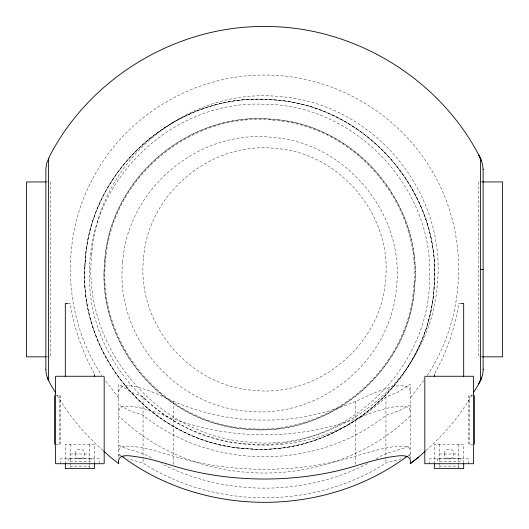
<?xml version="1.0" encoding="UTF-8"?>
<svg xmlns="http://www.w3.org/2000/svg" width="529" height="529" viewBox="0 0 529 529"><rect width="100%" height="100%" fill="white"/><g stroke="black" fill="none" stroke-linecap="round" stroke-linejoin="round"><path stroke-width="0.4" stroke-dasharray="2.65 1.98" d="M118.754 391.751C118.807 385.502 126.729 385.125 131.304 385.932C140.793 387.307 149.773 390.918 158.588 394.548C191.386 410.973 227.688 420.522 264.5 420.066C301.312 420.522 337.614 410.973 370.412 394.548C379.227 390.918 388.207 387.307 397.696 385.932C402.271 385.125 410.193 385.502 410.246 391.751M118.754 411.007C118.88 406.695 124.282 406.067 127.601 406.14C139.193 406.57 150.296 410.517 161.186 414.187C193.852 427.736 229.11 434.904 264.5 434.693C299.89 434.904 335.148 427.736 367.814 414.187C378.704 410.517 389.807 406.57 401.399 406.14C404.718 406.067 410.12 406.695 410.246 411.007M118.754 449.974C120.771 444.122 129.446 446.575 134.161 446.575C149.687 448.539 164.559 453.598 179.51 458.002C207.123 465.732 235.841 469.283 264.5 469.302C293.159 469.283 321.877 465.732 349.49 458.002C364.441 453.598 379.313 448.539 394.839 446.575C399.554 446.575 408.229 444.122 410.246 449.974M89.209 467.471L89.606 466.142L70.172 466.142L70.569 467.471M458.431 467.471L458.828 466.142L439.394 466.142L439.791 467.471M427.3 375.306C465.765 317.4 468.965 238.85 435.883 177.784C403.131 115.553 334.824 74.609 264.5 75.058C194.176 74.609 125.869 115.553 93.117 177.784C60.035 238.85 63.235 317.4 101.7 375.306M471.967 395.176C459.734 415.92 444.029 434.679 425.911 450.536M423.709 380.543L410.246 397.894M410.246 416.039C331.901 492.036 197.099 492.036 118.754 416.039M410.246 458.868L410.246 384.193L398.112 391.943L385.952 396.948C321.057 461.202 207.943 461.202 143.048 396.948L130.888 391.943L118.754 384.193L118.754 458.868M408.335 455.403L410.246 454.001M410.087 405.062L398.529 410.987L385.952 415.245C317.274 470.552 211.726 470.552 143.048 415.245L130.471 410.987L118.913 405.062M376.093 459.04C386.163 451.416 399.355 451.297 410.246 445.2M401.26 458.703L385.952 463.073C313.624 509.341 215.376 509.341 143.048 463.073L127.74 458.703M367.503 463.635C303.983 496.321 225.017 496.321 161.497 463.635M408.758 455.608L410.246 454.92M46.691 181.943L49.124 181.943M479.876 181.943L482.309 181.943M67.772 303.395L70.231 303.395C74.034 328.092 82.26 352.003 94.466 373.811L94.466 374.274M461.228 303.395L458.769 303.395C454.966 328.092 446.74 352.003 434.534 373.811L434.534 375.041M46.691 356.837L49.124 356.837M479.876 356.837L482.309 356.837M55.439 395.699L60.458 395.699L60.458 444.281L55.439 444.281M473.561 395.699L468.542 395.699L468.542 444.281L473.561 444.281M70.172 454.001L89.606 454.001M439.394 454.001L458.828 454.001M118.754 445.2C129.645 451.297 142.837 451.416 152.907 459.04M118.754 454.92L120.242 455.608M118.754 454.001L121.048 455.687M103.089 450.536C84.971 434.679 69.266 415.92 57.033 395.176M118.754 397.92L105.291 380.543M478.262 181.943L478.262 356.837M469.514 395.699L469.514 444.281M468.542 463.715L468.542 458.855L429.68 458.855L429.68 463.715M463.682 462.908L463.682 444.281L434.534 444.281L434.534 462.908M458.828 444.281L458.828 467.762M439.394 444.281L439.394 467.762M385.952 396.948L385.952 458.114M385.952 458.941L385.952 463.073M355.29 401.379L355.29 466.016M173.71 401.379L173.71 465.209M143.048 396.948L143.048 458.114M143.048 458.941L143.048 463.073M99.32 463.715L99.32 458.855L60.458 458.855L60.458 463.715M94.466 462.908L94.466 444.281L65.318 444.281L65.318 462.908M89.606 444.281L89.606 467.762M70.172 444.281L70.172 467.762M59.486 395.699L59.486 444.281M50.738 181.943L50.738 356.837M89.652 270.24C85.202 361.009 164.757 444.413 255.639 444.234C346.402 448.685 429.806 369.136 429.627 278.254C434.084 187.484 354.529 104.081 263.647 104.259C172.877 99.809 89.48 179.357 89.652 270.24M84.924 266.451C78.689 360.057 158.032 446.846 251.844 448.969C345.457 455.198 432.246 375.854 434.362 282.043C440.597 188.436 361.247 101.641 267.436 99.525C173.829 93.296 87.04 172.639 84.924 266.451M75.039 453.763C74.45 459.972 84.719 460.508 84.739 454.239C85.328 448.023 75.058 447.488 75.039 453.763M444.261 453.763C443.672 459.972 453.942 460.508 453.961 454.239C454.55 448.023 444.281 447.488 444.261 453.763M85.195 261.769C76.507 355.21 153.436 443.996 247.162 448.698C340.61 457.38 429.389 380.45 434.091 286.725C442.78 193.283 365.843 104.497 272.118 99.796C178.676 91.114 89.897 168.043 85.195 261.769M104.577 263.158C96.853 346.217 165.24 425.131 248.551 429.31C331.61 437.033 410.53 368.647 414.71 285.336C422.426 202.276 354.046 123.356 270.736 119.184C187.669 111.46 108.756 179.84 104.577 263.158M85.453 258.529C75.402 352.149 149.998 441.563 243.929 448.433C337.542 458.484 426.963 383.895 433.826 289.958C443.877 196.345 369.288 106.931 275.358 100.06C181.738 90.009 92.324 164.598 85.453 258.529M91.729 253.801C81.764 346.66 155.744 435.347 248.914 442.158C341.767 452.123 430.454 378.142 437.271 284.972C447.236 192.12 373.256 103.433 280.086 96.622C187.233 86.65 98.546 160.631 91.729 253.801M104.808 260.275C95.67 343.176 162.456 423.233 245.674 429.079C328.575 438.217 408.626 371.437 414.471 288.212C423.61 205.318 356.83 125.261 273.612 119.415C190.711 110.277 110.654 177.056 104.808 260.275M105.608 260.347C96.523 342.818 162.958 422.466 245.747 428.278C328.218 437.371 407.859 370.935 413.671 288.146C422.764 205.669 356.328 126.028 273.539 120.215C191.068 111.123 111.427 177.559 105.608 260.347M122.721 261.895C114.449 334.89 173.968 406.252 247.288 411.165C320.283 419.437 391.645 359.918 396.558 286.599C404.837 213.604 345.311 142.241 271.992 137.328C198.997 129.05 127.641 188.575 122.721 261.895M143.538 258.476C136.224 322.968 188.813 386.011 253.589 390.349C318.074 397.663 381.118 345.073 385.462 280.304C392.776 215.812 340.187 152.769 275.411 148.424C210.926 141.111 147.882 193.7 143.538 258.476M91.411 458.517L68.115 458.517L68.115 461.182L91.411 461.182L91.411 458.517M460.885 458.517L437.589 458.517L437.589 461.182L460.885 461.182L460.885 458.517"/><path stroke-width="0.79" d="M473.23 393.06C477.482 385.687 483.361 378.242 483.116 369.255M483.116 169.518L482.428 163.521L478.725 154.885C437.794 77.089 352.4 25.908 264.5 26.483C176.6 25.908 91.206 77.089 50.275 154.885L46.572 163.501L45.884 169.234L45.884 369.54M478.725 383.895L481.582 377.732L480.418 380.622L480.418 158.125L478.725 154.885M418.598 457.162L410.246 463.629L418.598 457.162L425.296 451.085M406.424 456.805C324.422 517.593 204.082 517.481 122.192 456.527M405.776 456.917L407.27 456.276M45.884 181.943L26.45 181.943L26.45 356.837L45.884 356.837M482.309 181.943L502.55 181.943L502.55 356.837L482.309 356.837M480.418 269.387L483.109 269.387M67.772 303.395L65.318 303.395L65.318 376.264M461.228 303.395L463.682 303.395L463.682 376.264M104.18 376.264L55.598 376.264L55.598 463.715L104.18 463.715L104.18 377.091M424.82 376.264L473.402 376.264L473.402 463.715L424.82 463.715L424.82 377.091M121.73 456.276L123.224 456.917M103.704 451.085L110.402 457.162L118.754 463.695C116.301 451.131 134.359 457.049 140.661 457.287C151.876 459.384 162.846 462.571 173.71 466.016C203.083 474.943 233.838 478.99 264.5 479.016C295.559 478.976 326.724 474.857 356.427 465.652C367.331 462.234 378.354 459.06 389.622 457.063C396.036 456.461 412.435 451.925 410.246 463.715M55.77 393.06C51.498 385.747 45.765 378.328 45.884 369.421M480.418 158.125L481.582 160.756M47.418 377.904L48.582 380.668L48.582 158.105M483.116 169.254L483.116 369.52M474.374 395.699L474.374 444.281M463.682 463.715L463.682 468.575L434.534 468.575L434.534 463.715M434.534 374.631L434.534 376.264M94.466 374.631L94.466 376.264M94.466 463.715L94.466 468.575L65.318 468.575L65.318 463.715M54.626 395.699L54.626 444.281"/></g></svg>
